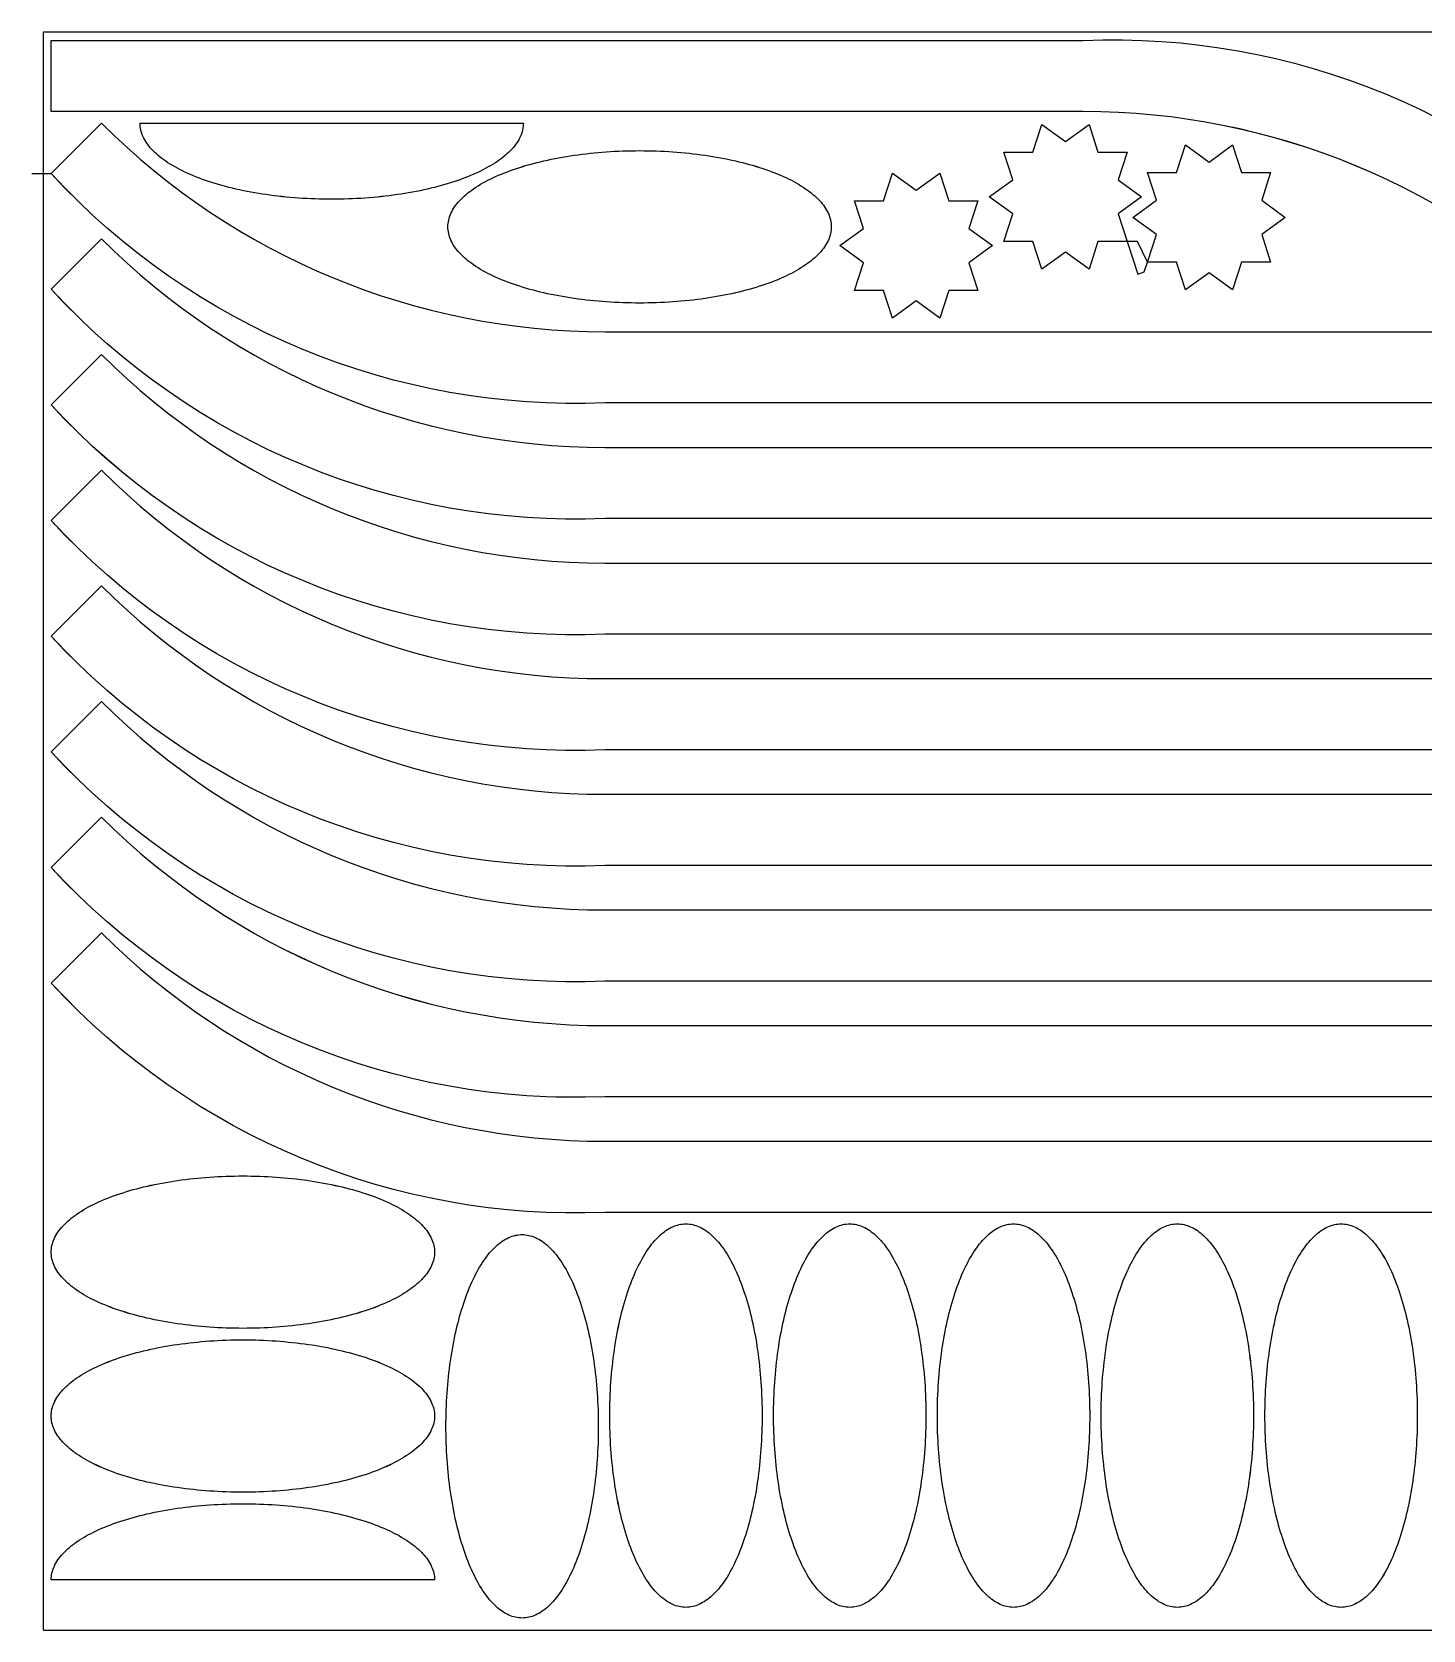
# Model space of a CAD drawing. Extents: x -15 to 2881, y 0 to 2050.
# Drawn here: x -15 to 1770, y 0 to 2050 of the extents above; entities that cross this region are included whole.
import ezdxf

# ---------------------------------------------------------------- set-up
doc = ezdxf.new("R2010")
doc.units = 0
doc.header["$LTSCALE"] = 41

msp = doc.modelspace()

# ---------------------------------------------------------------- linework, layer by layer
at = {"layer": 'BORDER_D0_T132.1_RK1_A0_W0_EM1'}
for points in [[(10, 2039.2), (1334.33, 2039.2, -0.220731), (2044.64, 1744.99), (1980.06, 1680.41, 0.198912), (1334.33, 1947.88), (10, 1947.88)], [(-14.7, 1868.36), (10, 1868.36), (74.57, 1932.94, 0.198912), (720.3, 1665.46), (2044.64, 1665.46), (2044.64, 1277.45), (720.3, 1277.45, -0.220731), (10, 1571.67), (74.57, 1636.24, 0.198912), (720.3, 1368.77), (2044.64, 1368.77), (2044.64, 980.76), (720.3, 980.76, -0.220731), (10, 1274.98), (74.57, 1339.55, 0.198912), (720.3, 1072.08), (2044.64, 1072.08), (2044.64, 684.07), (720.3, 684.07, -0.220731), (10, 978.28), (74.57, 1042.86, 0.198912), (720.3, 775.39), (2044.64, 775.39), (2044.64, 684.07)], [(2044.64, 1574.15), (720.3, 1574.15, -0.220731), (10, 1868.36)]]:
    msp.add_lwpolyline(points, format="xyb", dxfattribs=at)
for points in [[(10, 1947.88), (10, 2039.2)], [(1213.69, 1838.48), (1243.89, 1860.43), (1232.35, 1895.94), (1269.69, 1895.94), (1281.22, 1931.44), (1311.43, 1909.5), (1341.63, 1931.44), (1353.17, 1895.94), (1390.5, 1895.94), (1378.96, 1860.43), (1409.17, 1838.48), (1378.96, 1816.54), (1404.13, 1739.09), (1412.48, 1742.09), (1416.57, 1754.68), (1428.1, 1790.18), (1397.9, 1812.13), (1428.1, 1834.07), (1416.57, 1869.57), (1453.9, 1869.57), (1465.44, 1905.08), (1495.64, 1883.14), (1525.84, 1905.08), (1537.38, 1869.57), (1574.71, 1869.57), (1563.18, 1834.07), (1593.38, 1812.13)], [(1040.78, 1833.44), (1078.11, 1833.44), (1089.65, 1868.94), (1119.85, 1847), (1150.05, 1868.94), (1161.59, 1833.44), (1198.92, 1833.44), (1187.39, 1797.93), (1217.59, 1775.99), (1187.39, 1754.05), (1198.92, 1718.54), (1161.59, 1718.54), (1150.05, 1683.03)], [(1150.05, 1683.03), (1119.85, 1704.98), (1089.65, 1683.03), (1078.11, 1718.54), (1040.78, 1718.54), (1052.31, 1754.05), (1022.11, 1775.99), (1052.31, 1797.93), (1040.78, 1833.44)], [(1593.38, 1812.13), (1563.18, 1790.18), (1574.71, 1754.68), (1537.38, 1754.68), (1525.84, 1719.17), (1495.64, 1741.11), (1465.44, 1719.17), (1453.9, 1754.68), (1416.57, 1754.68), (1403.73, 1781.04), (1353.17, 1781.04), (1341.63, 1745.53), (1311.43, 1767.47), (1281.22, 1745.53), (1269.69, 1781.04), (1232.35, 1781.04), (1243.89, 1816.54), (1213.69, 1838.48)]]:
    msp.add_lwpolyline(points, dxfattribs=at)
for points in [[(492.87, 1848.5, -0.020393), (454.02, 1841.3, -0.01836), (412.61, 1836.89, -0.017435), (369.9, 1835.41, -0.017435), (327.19, 1836.89, -0.01836), (285.78, 1841.3, -0.020393), (246.93, 1848.5, -0.023968), (211.81, 1858.28, -0.02994), (181.5, 1870.32, -0.039878), (156.91, 1884.28, -0.056346), (138.79, 1899.72, -0.081333), (127.69, 1916.18, -0.106579), (123.96, 1933.15), (615.84, 1933.15, -0.106579), (612.1, 1916.18, -0.081333), (601.01, 1899.72, -0.056347), (582.89, 1884.28, -0.039878), (558.3, 1870.32, -0.029939), (527.99, 1858.28, -0.023968), (492.87, 1848.5)], [(1007.19, 1816.97, -0.106579), (1010.93, 1800, -0.106579), (1007.19, 1783.03, -0.081332), (996.09, 1766.57, -0.056346), (977.98, 1751.13, -0.039878), (953.39, 1737.17, -0.02994), (923.07, 1725.13, -0.023968), (887.96, 1715.35, -0.020393), (849.1, 1708.15, -0.01836), (807.69, 1703.74, -0.017435), (764.99, 1702.26, -0.017435), (722.28, 1703.74, -0.01836), (680.87, 1708.15, -0.020393), (642.02, 1715.35, -0.023968), (606.9, 1725.13, -0.029939), (576.59, 1737.17, -0.039878), (552, 1751.13, -0.056346), (533.88, 1766.57, -0.081333), (522.78, 1783.03, -0.106579), (519.05, 1800, -0.106579), (522.78, 1816.97, -0.081333), (533.88, 1833.43, -0.056346), (552, 1848.87, -0.039878), (576.59, 1862.83, -0.02994), (606.9, 1874.87, -0.023968), (642.02, 1884.65, -0.020393), (680.87, 1891.85, -0.01836), (722.28, 1896.26, -0.017435), (764.99, 1897.74, -0.017435), (807.69, 1896.26, -0.01836), (849.1, 1891.85, -0.020393), (887.96, 1884.65, -0.023968), (923.07, 1874.87, -0.02994), (953.39, 1862.83, -0.039878), (977.98, 1848.87, -0.056346), (996.09, 1833.43, -0.081332), (1007.19, 1816.97)], [(2044.64, 1425.8), (720.3, 1425.8, -0.220731), (10, 1720.01), (74.57, 1784.59, 0.198912), (720.3, 1517.12), (2044.64, 1517.12), (2044.64, 1425.8)], [(2044.64, 1129.1), (720.3, 1129.1, -0.220731), (10, 1423.32), (74.57, 1487.89, 0.198912), (720.3, 1220.42), (2044.64, 1220.42), (2044.64, 1129.1)], [(2044.64, 832.41), (720.3, 832.41, -0.220731), (10, 1126.63), (74.57, 1191.2, 0.198912), (720.3, 923.73), (2044.64, 923.73), (2044.64, 832.41)], [(2044.64, 535.72), (720.3, 535.72, -0.220731), (10, 829.94), (74.57, 894.51, 0.198912), (720.3, 627.04), (2044.64, 627.04), (2044.64, 535.72)], [(298.65, 581, -0.01836), (340.06, 576.59, -0.020393), (378.91, 569.39, -0.023968), (414.03, 559.62, -0.02994), (444.34, 547.57, -0.039878), (468.93, 533.62, -0.056347), (487.05, 518.17, -0.081333), (498.14, 501.72, -0.106579), (501.88, 484.75, -0.106579), (498.14, 467.77, -0.081333), (487.05, 451.32, -0.056346), (468.93, 435.88, -0.039878), (444.34, 421.92, -0.02994), (414.03, 409.87, -0.023968), (378.91, 400.1, -0.020393), (340.06, 392.9, -0.01836), (298.65, 388.49, -0.017435), (255.94, 387.01, -0.017435), (213.23, 388.49, -0.01836), (171.82, 392.9, -0.020393), (132.97, 400.1, -0.023968), (97.85, 409.87, -0.02994), (67.54, 421.92, -0.039878), (42.95, 435.88, -0.056346), (24.83, 451.32, -0.081333), (13.74, 467.77, -0.106579), (10, 484.75, -0.106579), (13.74, 501.72, -0.081333), (24.83, 518.17, -0.056346), (42.95, 533.62, -0.039878), (67.54, 547.57, -0.02994), (97.85, 559.62, -0.023968), (132.97, 569.39, -0.020393), (171.82, 576.59, -0.01836), (213.23, 581, -0.017435), (255.94, 582.49, -0.017435), (298.65, 581)], [(916.28, 359.18, -0.01836), (920.69, 317.77, -0.017435), (922.18, 275.06, -0.017435), (920.69, 232.35, -0.01836), (916.28, 190.95, -0.020393), (909.08, 152.09, -0.023968), (899.31, 116.97, -0.02994), (887.26, 86.66, -0.039878), (873.31, 62.07, -0.056346), (857.87, 43.95, -0.081333), (841.41, 32.86, -0.106579), (824.44, 29.12, -0.106579), (807.47, 32.86, -0.081333), (791.01, 43.95, -0.056346), (775.57, 62.07, -0.039878), (761.61, 86.66, -0.02994), (749.56, 116.97, -0.023968), (739.79, 152.09, -0.020393), (732.59, 190.95, -0.01836), (728.18, 232.35, -0.017435), (726.7, 275.06, -0.017435), (728.18, 317.77, -0.01836), (732.59, 359.18, -0.020393), (739.79, 398.03, -0.023968), (749.56, 433.15, -0.02994), (761.61, 463.46, -0.039878), (775.57, 488.05, -0.056346), (791.01, 506.17, -0.081333), (807.47, 517.27, -0.106579), (824.44, 521, -0.106579), (841.41, 517.27, -0.081333), (857.87, 506.17, -0.056346), (873.31, 488.05, -0.039878), (887.26, 463.46, -0.02994), (899.31, 433.15, -0.023968), (909.08, 398.03, -0.020393), (916.28, 359.18)], [(938.36, 232.35, -0.017435), (936.88, 275.06, -0.017435), (938.36, 317.77, -0.01836), (942.77, 359.18, -0.020393), (949.97, 398.03, -0.023968), (959.74, 433.15, -0.02994), (971.79, 463.46, -0.039878), (985.75, 488.05, -0.056346), (1001.19, 506.17, -0.081333), (1017.65, 517.27, -0.106579), (1034.62, 521, -0.106579), (1051.59, 517.27, -0.081333), (1068.05, 506.17, -0.056347), (1083.49, 488.05, -0.039878), (1097.44, 463.46, -0.02994), (1109.49, 433.15, -0.023968), (1119.26, 398.03, -0.020393), (1126.46, 359.18, -0.01836), (1130.87, 317.77, -0.017435), (1132.36, 275.06, -0.017435), (1130.87, 232.35, -0.01836), (1126.46, 190.95, -0.020393), (1119.26, 152.09, -0.023968), (1109.49, 116.97, -0.02994), (1097.44, 86.66, -0.039878), (1083.49, 62.07, -0.056346), (1068.05, 43.95, -0.081333), (1051.59, 32.86, -0.106579), (1034.62, 29.12, -0.106579), (1017.65, 32.86, -0.081333), (1001.19, 43.95, -0.056346), (985.75, 62.07, -0.039878), (971.79, 86.66, -0.02994), (959.74, 116.97, -0.023968), (949.97, 152.09, -0.020393), (942.77, 190.95, -0.01836), (938.36, 232.35)], [(1148.54, 232.35, -0.017435), (1147.06, 275.06, -0.017435), (1148.54, 317.77, -0.01836), (1152.95, 359.18, -0.020393), (1160.15, 398.03, -0.023968), (1169.92, 433.15, -0.02994), (1181.97, 463.46, -0.039878), (1195.93, 488.05, -0.056347), (1211.37, 506.17, -0.081333), (1227.82, 517.27, -0.106579), (1244.8, 521, -0.106579), (1261.77, 517.27, -0.081333), (1278.23, 506.17, -0.056347), (1293.67, 488.05, -0.039878), (1307.62, 463.46, -0.02994), (1319.67, 433.15, -0.023968), (1329.44, 398.03, -0.020393), (1336.64, 359.18, -0.01836), (1341.05, 317.77, -0.017435), (1342.54, 275.06, -0.017435), (1341.05, 232.35, -0.01836), (1336.64, 190.95, -0.020393), (1329.44, 152.09, -0.023968), (1319.67, 116.97, -0.02994), (1307.62, 86.66, -0.039878), (1293.67, 62.07, -0.056346), (1278.23, 43.95, -0.081332), (1261.77, 32.86, -0.106579), (1244.8, 29.12, -0.106579), (1227.82, 32.86, -0.081333), (1211.37, 43.95, -0.056347), (1195.93, 62.07, -0.039878), (1181.97, 86.66, -0.02994), (1169.92, 116.97, -0.023968), (1160.15, 152.09, -0.020393), (1152.95, 190.95, -0.01836), (1148.54, 232.35)], [(1358.72, 232.35, -0.017435), (1357.24, 275.06, -0.017435), (1358.72, 317.77, -0.01836), (1363.13, 359.18, -0.020393), (1370.33, 398.03, -0.023968), (1380.1, 433.15, -0.02994), (1392.15, 463.46, -0.039878), (1406.11, 488.05, -0.056346), (1421.55, 506.17, -0.081333), (1438.01, 517.27, -0.106579), (1454.98, 521, -0.106579), (1471.95, 517.27, -0.081333), (1488.41, 506.17, -0.056346), (1503.85, 488.05, -0.039878), (1517.8, 463.46, -0.02994), (1529.85, 433.15, -0.023968), (1539.62, 398.03, -0.020393), (1546.82, 359.18, -0.01836), (1551.23, 317.77, -0.017435), (1552.72, 275.06, -0.017435), (1551.23, 232.35, -0.01836), (1546.82, 190.95, -0.020393), (1539.62, 152.09, -0.023968), (1529.85, 116.97, -0.02994), (1517.8, 86.66, -0.039878), (1503.85, 62.07, -0.056346), (1488.41, 43.95, -0.081333), (1471.95, 32.86, -0.106579), (1454.98, 29.12, -0.106579), (1438.01, 32.86, -0.081333), (1421.55, 43.95, -0.056346), (1406.11, 62.07, -0.039878), (1392.15, 86.66, -0.02994), (1380.1, 116.97, -0.023968), (1370.33, 152.09, -0.020393), (1363.13, 190.95, -0.01836), (1358.72, 232.35)], [(1568.9, 232.35, -0.017435), (1567.42, 275.06, -0.017435), (1568.9, 317.77, -0.01836), (1573.31, 359.18, -0.020393), (1580.51, 398.03, -0.023968), (1590.28, 433.15, -0.02994), (1602.33, 463.46, -0.039878), (1616.29, 488.05, -0.056346), (1631.73, 506.17, -0.081333), (1648.19, 517.27, -0.106579), (1665.16, 521, -0.106579), (1682.13, 517.27, -0.081333), (1698.59, 506.17, -0.056346), (1714.03, 488.05, -0.039878), (1727.98, 463.46, -0.02994), (1740.03, 433.15, -0.023968), (1749.8, 398.03, -0.020393), (1757, 359.18, -0.01836), (1761.41, 317.77, -0.017435), (1762.9, 275.06, -0.017435), (1761.41, 232.35, -0.01836), (1757, 190.95, -0.020393), (1749.8, 152.09, -0.023968), (1740.03, 116.97, -0.02994), (1727.98, 86.66, -0.039878), (1714.03, 62.07, -0.056346), (1698.59, 43.95, -0.081333), (1682.13, 32.86, -0.106579), (1665.16, 29.12, -0.106579), (1648.19, 32.86, -0.081333), (1631.73, 43.95, -0.056346), (1616.29, 62.07, -0.039878), (1602.33, 86.66, -0.02994), (1590.28, 116.97, -0.023968), (1580.51, 152.09, -0.020393), (1573.31, 190.95, -0.01836), (1568.9, 232.35)], [(539.38, 419.43, -0.02994), (551.43, 449.75, -0.039878), (565.39, 474.34, -0.056346), (580.83, 492.45, -0.081333), (597.28, 503.55, -0.106579), (614.26, 507.29, -0.106579), (631.23, 503.55, -0.081333), (647.69, 492.45, -0.056347), (663.13, 474.34, -0.039878), (677.08, 449.75, -0.02994), (689.13, 419.43, -0.023968), (698.9, 384.32, -0.020393), (706.1, 345.46, -0.01836), (710.51, 304.05, -0.017435), (712, 261.35, -0.017435), (710.51, 218.64, -0.01836), (706.1, 177.23, -0.020393), (698.9, 138.38, -0.023968), (689.13, 103.26, -0.02994), (677.08, 72.94, -0.039878), (663.13, 48.36, -0.056346), (647.69, 30.24, -0.081333), (631.23, 19.14, -0.106579), (614.26, 15.41, -0.106579), (597.28, 19.14, -0.081333), (580.83, 30.24, -0.056346), (565.39, 48.36, -0.039878), (551.43, 72.94, -0.02994), (539.38, 103.26, -0.023968), (529.61, 138.38, -0.020393), (522.41, 177.23, -0.01836), (518, 218.64, -0.017435), (516.52, 261.35, -0.017435), (518, 304.05, -0.01836), (522.41, 345.46, -0.020393), (529.61, 384.32, -0.023968), (539.38, 419.43)], [(487.05, 241.1, -0.056346), (468.93, 225.66, -0.039878), (444.34, 211.71, -0.02994), (414.03, 199.66, -0.023968), (378.91, 189.89, -0.020393), (340.06, 182.69, -0.01836), (298.65, 178.28, -0.017435), (255.94, 176.79, -0.017435), (213.23, 178.28, -0.01836), (171.82, 182.69, -0.020393), (132.97, 189.89, -0.023968), (97.85, 199.66, -0.02994), (67.54, 211.71, -0.039878), (42.95, 225.66, -0.056346), (24.83, 241.1, -0.081333), (13.74, 257.56, -0.106579), (10, 274.53, -0.106579), (13.74, 291.51, -0.081333), (24.83, 307.96, -0.056346), (42.95, 323.4, -0.039878), (67.54, 337.36, -0.02994), (97.85, 349.41, -0.023968), (132.97, 359.18, -0.020393), (171.82, 366.38, -0.01836), (213.23, 370.79, -0.017435), (255.94, 372.27, -0.017435), (298.65, 370.79, -0.01836), (340.06, 366.38, -0.020393), (378.91, 359.18, -0.023968), (414.03, 349.41, -0.02994), (444.34, 337.36, -0.039878), (468.93, 323.4, -0.056346), (487.05, 307.96, -0.081333), (498.14, 291.51, -0.106579), (501.88, 274.53, -0.106579), (498.14, 257.56, -0.081333), (487.05, 241.1)], [(298.65, 160.56, -0.01836), (340.06, 156.15, -0.020393), (378.91, 148.95, -0.023968), (414.03, 139.18, -0.02994), (444.34, 127.14, -0.039878), (468.93, 113.18, -0.056346), (487.05, 97.74, -0.081333), (498.14, 81.28, -0.106579), (501.88, 64.31), (10, 64.31, -0.106579), (13.74, 81.28, -0.081333), (24.83, 97.74, -0.056346), (42.95, 113.18, -0.039878), (67.54, 127.14, -0.02994), (97.85, 139.18, -0.023968), (132.97, 148.95, -0.020393), (171.82, 156.15, -0.01836), (213.23, 160.56, -0.017435), (255.94, 162.05, -0.017435), (298.65, 160.56)]]:
    msp.add_lwpolyline(points, format="xyb", close=True, dxfattribs=at)
at = {"layer": 'BORDER_D0_T132_RK1_A0_W0_EM1_RI1_ID0006'}
for points in [[(1409.17, 1838.49), (1378.97, 1816.54), (1390.5, 1781.04), (1353.17, 1781.04), (1341.63, 1745.53), (1311.43, 1767.47), (1281.23, 1745.53), (1269.69, 1781.04), (1232.36, 1781.04), (1243.89, 1816.54), (1213.69, 1838.49), (1243.89, 1860.43), (1232.36, 1895.94), (1269.69, 1895.94), (1281.23, 1931.44), (1311.43, 1909.5), (1341.63, 1931.44), (1353.17, 1895.94), (1390.5, 1895.94), (1378.97, 1860.43), (1409.17, 1838.49)], [(1593.38, 1812.13), (1563.18, 1790.18), (1574.71, 1754.68), (1537.38, 1754.68), (1525.84, 1719.17), (1495.64, 1741.11), (1465.44, 1719.17), (1453.9, 1754.68), (1416.57, 1754.68), (1428.1, 1790.18), (1397.9, 1812.13), (1428.1, 1834.07), (1416.57, 1869.58), (1453.9, 1869.58), (1465.44, 1905.08), (1495.64, 1883.14), (1525.84, 1905.08), (1537.38, 1869.58), (1574.71, 1869.58), (1563.18, 1834.07), (1593.38, 1812.13)], [(1217.59, 1775.99), (1187.39, 1754.04), (1198.92, 1718.54), (1161.59, 1718.54), (1150.05, 1683.03), (1119.85, 1704.97), (1089.65, 1683.03), (1078.11, 1718.54), (1040.78, 1718.54), (1052.31, 1754.04), (1022.11, 1775.99), (1052.31, 1797.93), (1040.78, 1833.44), (1078.11, 1833.44), (1089.65, 1868.94), (1119.85, 1847), (1150.05, 1868.94), (1161.59, 1833.44), (1198.92, 1833.44), (1187.39, 1797.93), (1217.59, 1775.99)]]:
    msp.add_lwpolyline(points, close=True, dxfattribs=at)
at = {"layer": 'BORDER_D0_T132_RK1_A0_W0_EM1_RI1_ID0018'}
for points in [[(1010.93, 1800, -0.106572), (1007.19, 1783.03, -0.081329), (996.1, 1766.57, -0.056348), (977.98, 1751.13, -0.039882), (953.39, 1737.17, -0.029934), (923.08, 1725.13, -0.02397), (887.96, 1715.36, -0.020392), (849.11, 1708.15, -0.01836), (807.7, 1703.75, -0.017437), (764.99, 1702.26, -0.017437), (722.28, 1703.75, -0.01836), (680.87, 1708.15, -0.020392), (642.02, 1715.36, -0.02397), (606.9, 1725.13, -0.029934), (576.59, 1737.17, -0.039882), (552, 1751.13, -0.056348), (533.88, 1766.57, -0.081329), (522.79, 1783.03, -0.106572), (519.05, 1800, -0.106573), (522.79, 1816.97, -0.081329), (533.88, 1833.43, -0.056349), (552, 1848.87, -0.039882), (576.59, 1862.83, -0.029934), (606.9, 1874.87, -0.02397), (642.02, 1884.64, -0.020392), (680.87, 1891.85, -0.01836), (722.28, 1896.25, -0.017437), (764.99, 1897.74, -0.017437), (807.7, 1896.25, -0.01836), (849.11, 1891.85, -0.020392), (887.96, 1884.64, -0.02397), (923.08, 1874.87, -0.029934), (953.39, 1862.83, -0.039882), (977.98, 1848.87, -0.056349), (996.1, 1833.43, -0.081329), (1007.19, 1816.97, -0.106573), (1010.93, 1800)], [(501.88, 484.75, -0.106572), (498.14, 467.78, -0.081329), (487.05, 451.32, -0.056348), (468.93, 435.88, -0.039882), (444.34, 421.92, -0.029934), (414.03, 409.88, -0.02397), (378.91, 400.11, -0.020392), (340.06, 392.9, -0.01836), (298.65, 388.5, -0.017437), (255.94, 387.01, -0.017437), (213.23, 388.5, -0.01836), (171.82, 392.9, -0.020392), (132.97, 400.11, -0.02397), (97.85, 409.88, -0.029934), (67.54, 421.92, -0.039882), (42.95, 435.88, -0.056349), (24.83, 451.32, -0.081329), (13.74, 467.78, -0.106572), (10, 484.75, -0.106572), (13.74, 501.72, -0.081329), (24.83, 518.18, -0.056349), (42.95, 533.62, -0.039882), (67.54, 547.58, -0.029934), (97.85, 559.62, -0.02397), (132.97, 569.39, -0.020392), (171.82, 576.6, -0.01836), (213.23, 581, -0.017437), (255.94, 582.49, -0.017437), (298.65, 581, -0.01836), (340.06, 576.6, -0.020392), (378.91, 569.39, -0.02397), (414.03, 559.62, -0.029934), (444.34, 547.58, -0.039882), (468.93, 533.62, -0.056349), (487.05, 518.18, -0.081329), (498.14, 501.72, -0.106572), (501.88, 484.75)], [(824.44, 521, -0.106572), (841.41, 517.26, -0.081329), (857.87, 506.17, -0.056349), (873.31, 488.05, -0.039882), (887.27, 463.46, -0.029934), (899.31, 433.15, -0.02397), (909.08, 398.03, -0.020392), (916.29, 359.18, -0.01836), (920.69, 317.77, -0.017437), (922.18, 275.06, -0.017437), (920.69, 232.35, -0.01836), (916.29, 190.94, -0.020392), (909.08, 152.09, -0.02397), (899.31, 116.97, -0.029934), (887.27, 86.66, -0.039882), (873.31, 62.07, -0.056349), (857.87, 43.95, -0.081329), (841.41, 32.86, -0.106572), (824.44, 29.12, -0.106572), (807.47, 32.86, -0.081329), (791.01, 43.95, -0.056348), (775.57, 62.07, -0.039882), (761.61, 86.66, -0.029934), (749.57, 116.97, -0.02397), (739.8, 152.09, -0.020392), (732.59, 190.94, -0.01836), (728.19, 232.35, -0.017436), (726.7, 275.06, -0.017437), (728.19, 317.77, -0.01836), (732.59, 359.18, -0.020392), (739.8, 398.03, -0.02397), (749.57, 433.15, -0.029934), (761.61, 463.46, -0.039882), (775.57, 488.05, -0.056349), (791.01, 506.17, -0.081329), (807.47, 517.26, -0.106572), (824.44, 521)], [(1034.62, 521, -0.106572), (1051.59, 517.26, -0.08133), (1068.05, 506.17, -0.056348), (1083.49, 488.05, -0.039882), (1097.45, 463.46, -0.029934), (1109.49, 433.15, -0.02397), (1119.26, 398.03, -0.020392), (1126.47, 359.18, -0.01836), (1130.87, 317.77, -0.017437), (1132.36, 275.06, -0.017437), (1130.87, 232.35, -0.01836), (1126.47, 190.94, -0.020392), (1119.26, 152.09, -0.02397), (1109.49, 116.97, -0.029934), (1097.45, 86.66, -0.039882), (1083.49, 62.07, -0.056348), (1068.05, 43.95, -0.08133), (1051.59, 32.86, -0.106572), (1034.62, 29.12, -0.106572), (1017.65, 32.86, -0.081329), (1001.19, 43.95, -0.056348), (985.75, 62.07, -0.039882), (971.79, 86.66, -0.029934), (959.75, 116.97, -0.02397), (949.98, 152.09, -0.020392), (942.77, 190.94, -0.01836), (938.37, 232.35, -0.017436), (936.88, 275.06, -0.017437), (938.37, 317.77, -0.01836), (942.77, 359.18, -0.020392), (949.98, 398.03, -0.02397), (959.75, 433.15, -0.029934), (971.79, 463.46, -0.039882), (985.75, 488.05, -0.056348), (1001.19, 506.17, -0.081329), (1017.65, 517.26, -0.106572), (1034.62, 521)], [(1244.8, 521, -0.106572), (1261.77, 517.26, -0.08133), (1278.23, 506.17, -0.056348), (1293.67, 488.05, -0.039882), (1307.63, 463.46, -0.029934), (1319.67, 433.15, -0.02397), (1329.44, 398.03, -0.020392), (1336.65, 359.18, -0.01836), (1341.05, 317.77, -0.017437), (1342.54, 275.06, -0.017437), (1341.05, 232.35, -0.01836), (1336.65, 190.94, -0.020392), (1329.44, 152.09, -0.02397), (1319.67, 116.97, -0.029934), (1307.63, 86.66, -0.039882), (1293.67, 62.07, -0.056348), (1278.23, 43.95, -0.08133), (1261.77, 32.86, -0.106572), (1244.8, 29.12, -0.106572), (1227.83, 32.86, -0.081329), (1211.37, 43.95, -0.056349), (1195.93, 62.07, -0.039882), (1181.97, 86.66, -0.029934), (1169.93, 116.97, -0.02397), (1160.16, 152.09, -0.020392), (1152.95, 190.94, -0.01836), (1148.55, 232.35, -0.017436), (1147.06, 275.06, -0.017437), (1148.55, 317.77, -0.01836), (1152.95, 359.18, -0.020392), (1160.16, 398.03, -0.02397), (1169.93, 433.15, -0.029934), (1181.97, 463.46, -0.039882), (1195.93, 488.05, -0.056349), (1211.37, 506.17, -0.081329), (1227.83, 517.26, -0.106572), (1244.8, 521)], [(1454.98, 521, -0.106572), (1471.95, 517.26, -0.08133), (1488.41, 506.17, -0.056348), (1503.85, 488.05, -0.039882), (1517.81, 463.46, -0.029934), (1529.85, 433.15, -0.02397), (1539.62, 398.03, -0.020392), (1546.83, 359.18, -0.01836), (1551.23, 317.77, -0.017437), (1552.72, 275.06, -0.017437), (1551.23, 232.35, -0.01836), (1546.83, 190.94, -0.020392), (1539.62, 152.09, -0.02397), (1529.85, 116.97, -0.029934), (1517.81, 86.66, -0.039882), (1503.85, 62.07, -0.056348), (1488.41, 43.95, -0.08133), (1471.95, 32.86, -0.106572), (1454.98, 29.12, -0.106572), (1438.01, 32.86, -0.081329), (1421.55, 43.95, -0.056349), (1406.11, 62.07, -0.039882), (1392.15, 86.66, -0.029934), (1380.11, 116.97, -0.02397), (1370.34, 152.09, -0.020392), (1363.13, 190.94, -0.01836), (1358.73, 232.35, -0.017436), (1357.24, 275.06, -0.017437), (1358.73, 317.77, -0.01836), (1363.13, 359.18, -0.020392), (1370.34, 398.03, -0.02397), (1380.11, 433.15, -0.029934), (1392.15, 463.46, -0.039882), (1406.11, 488.05, -0.056349), (1421.55, 506.17, -0.081329), (1438.01, 517.26, -0.106572), (1454.98, 521)], [(1665.16, 521, -0.106572), (1682.13, 517.26, -0.08133), (1698.59, 506.17, -0.056348), (1714.03, 488.05, -0.039882), (1727.99, 463.46, -0.029934), (1740.03, 433.15, -0.02397), (1749.8, 398.03, -0.020392), (1757.01, 359.18, -0.01836), (1761.41, 317.77, -0.017437), (1762.9, 275.06, -0.017437), (1761.41, 232.35, -0.01836), (1757.01, 190.94, -0.020392), (1749.8, 152.09, -0.02397), (1740.03, 116.97, -0.029934), (1727.99, 86.66, -0.039882), (1714.03, 62.07, -0.056348), (1698.59, 43.95, -0.08133), (1682.13, 32.86, -0.106572), (1665.16, 29.12, -0.106572), (1648.19, 32.86, -0.08133), (1631.73, 43.95, -0.056348), (1616.29, 62.07, -0.039882), (1602.33, 86.66, -0.029934), (1590.29, 116.97, -0.02397), (1580.52, 152.09, -0.020392), (1573.31, 190.94, -0.01836), (1568.91, 232.35, -0.017436), (1567.42, 275.06, -0.017437), (1568.91, 317.77, -0.01836), (1573.31, 359.18, -0.020392), (1580.52, 398.03, -0.02397), (1590.29, 433.15, -0.029934), (1602.33, 463.46, -0.039882), (1616.29, 488.05, -0.056348), (1631.73, 506.17, -0.08133), (1648.19, 517.26, -0.106572), (1665.16, 521)], [(614.26, 507.29, -0.106572), (631.23, 503.55, -0.081329), (647.69, 492.46, -0.056349), (663.13, 474.34, -0.039882), (677.09, 449.75, -0.029934), (689.13, 419.44, -0.02397), (698.9, 384.32, -0.020392), (706.11, 345.47, -0.01836), (710.51, 304.06, -0.017437), (712, 261.35, -0.017437), (710.51, 218.64, -0.01836), (706.11, 177.23, -0.020392), (698.9, 138.38, -0.02397), (689.13, 103.26, -0.029934), (677.09, 72.95, -0.039882), (663.13, 48.36, -0.056348), (647.69, 30.24, -0.081329), (631.23, 19.15, -0.106572), (614.26, 15.41, -0.106572), (597.29, 19.15, -0.081329), (580.83, 30.24, -0.056349), (565.39, 48.36, -0.039882), (551.43, 72.95, -0.029934), (539.39, 103.26, -0.02397), (529.62, 138.38, -0.020392), (522.41, 177.23, -0.01836), (518.01, 218.64, -0.017436), (516.52, 261.35, -0.017437), (518.01, 304.06, -0.01836), (522.41, 345.47, -0.020392), (529.62, 384.32, -0.02397), (539.39, 419.44, -0.029934), (551.43, 449.75, -0.039882), (565.39, 474.34, -0.056348), (580.83, 492.46, -0.081329), (597.29, 503.55, -0.106572), (614.26, 507.29)], [(501.88, 274.53, -0.106572), (498.14, 257.56, -0.081329), (487.05, 241.1, -0.056348), (468.93, 225.66, -0.039882), (444.34, 211.7, -0.029934), (414.03, 199.66, -0.02397), (378.91, 189.89, -0.020392), (340.06, 182.68, -0.01836), (298.65, 178.28, -0.017436), (255.94, 176.79, -0.017437), (213.23, 178.28, -0.01836), (171.82, 182.68, -0.020392), (132.97, 189.89, -0.02397), (97.85, 199.66, -0.029934), (67.54, 211.7, -0.039882), (42.95, 225.66, -0.056348), (24.83, 241.1, -0.081329), (13.74, 257.56, -0.106572), (10, 274.53, -0.106572), (13.74, 291.5, -0.081329), (24.83, 307.96, -0.056348), (42.95, 323.4, -0.039882), (67.54, 337.36, -0.029934), (97.85, 349.4, -0.02397), (132.97, 359.17, -0.020392), (171.82, 366.38, -0.01836), (213.23, 370.78, -0.017437), (255.94, 372.27, -0.017437), (298.65, 370.78, -0.01836), (340.06, 366.38, -0.020392), (378.91, 359.17, -0.02397), (414.03, 349.4, -0.029934), (444.34, 337.36, -0.039882), (468.93, 323.4, -0.056349), (487.05, 307.96, -0.081329), (498.14, 291.5, -0.106572), (501.88, 274.53)]]:
    msp.add_lwpolyline(points, format="xyb", close=True, dxfattribs=at)
at = {"layer": 'BORDER_D0_T132_RK1_A0_W0_EM1_RI1_ID0020'}
for points in [[(369.9, 1933.15), (615.84, 1933.15, -0.106572), (612.1, 1916.18, -0.081329), (601.01, 1899.72, -0.056348), (582.89, 1884.28, -0.039882), (558.3, 1870.32, -0.029934), (527.99, 1858.28, -0.02397), (492.87, 1848.51, -0.020392), (454.02, 1841.3, -0.01836), (412.61, 1836.9, -0.017437), (369.9, 1835.41, -0.017437), (327.19, 1836.9, -0.01836), (285.78, 1841.3, -0.020392), (246.93, 1848.51, -0.02397), (211.81, 1858.28, -0.029934), (181.5, 1870.32, -0.039882), (156.91, 1884.28, -0.056348), (138.79, 1899.72, -0.081329), (127.7, 1916.18, -0.106572), (123.96, 1933.15), (369.9, 1933.15)], [(255.94, 64.31), (10, 64.31, -0.106572), (13.74, 81.28, -0.081329), (24.83, 97.74, -0.056349), (42.95, 113.18, -0.039882), (67.54, 127.14, -0.029934), (97.85, 139.18, -0.02397), (132.97, 148.95, -0.020392), (171.82, 156.16, -0.01836), (213.23, 160.56, -0.017437), (255.94, 162.05, -0.017437), (298.65, 160.56, -0.01836), (340.06, 156.16, -0.020392), (378.91, 148.95, -0.02397), (414.03, 139.18, -0.029934), (444.34, 127.14, -0.039882), (468.93, 113.18, -0.056349), (487.05, 97.74, -0.081329), (498.14, 81.28, -0.106572), (501.88, 64.31), (255.94, 64.31)]]:
    msp.add_lwpolyline(points, format="xyb", close=True, dxfattribs=at)
at = {"layer": 'BORDER_D0_T132_RK1_A0_W0_EM1_RI1_ID0031'}
for points in [[(1334.32, 1947.89), (9.99, 1947.89), (9.99, 2039.21), (1334.32, 2039.21, -0.220733), (2044.63, 1744.99), (1980.06, 1680.42, 0.198915), (1334.32, 1947.89)], [(720.31, 1665.46), (2044.63, 1665.46), (2044.63, 1574.14), (720.31, 1574.14, -0.220736), (9.99, 1868.36), (74.57, 1932.93, 0.198915), (720.31, 1665.46)], [(720.31, 1517.11), (2044.63, 1517.11), (2044.63, 1425.79), (720.31, 1425.79, -0.220736), (9.99, 1720.01), (74.57, 1784.58, 0.198915), (720.31, 1517.11)], [(720.31, 1368.77), (2044.63, 1368.77), (2044.63, 1277.45), (720.31, 1277.45, -0.220736), (9.99, 1571.67), (74.57, 1636.24, 0.198915), (720.31, 1368.77)], [(720.31, 1220.42), (2044.63, 1220.42), (2044.63, 1129.1), (720.31, 1129.1, -0.220736), (9.99, 1423.32), (74.57, 1487.89, 0.198915), (720.31, 1220.42)], [(720.31, 1072.08), (2044.63, 1072.08), (2044.63, 980.76), (720.31, 980.76, -0.220736), (9.99, 1274.98), (74.57, 1339.55, 0.198915), (720.31, 1072.08)], [(720.31, 923.73), (2044.63, 923.73), (2044.63, 832.41), (720.31, 832.41, -0.220736), (9.99, 1126.63), (74.57, 1191.2, 0.198915), (720.31, 923.73)], [(720.31, 775.38), (2044.63, 775.38), (2044.63, 684.06), (720.31, 684.06, -0.220736), (9.99, 978.28), (74.57, 1042.85, 0.198915), (720.31, 775.38)], [(720.31, 627.04), (2044.63, 627.04), (2044.63, 535.72), (720.31, 535.72, -0.220736), (9.99, 829.94), (74.57, 894.51, 0.198915), (720.31, 627.04)]]:
    msp.add_lwpolyline(points, format="xyb", close=True, dxfattribs=at)
at = {"layer": 'FRAME_Z18', "linetype": 'CONTINUOUS'}
for p, q in [((0, 2050), (2800, 2050)), ((0, 0), (0, 2050)), ((0, 0), (2800, 0))]:
    msp.add_line(p, q, dxfattribs=at)

doc.saveas('drawing.dxf')
